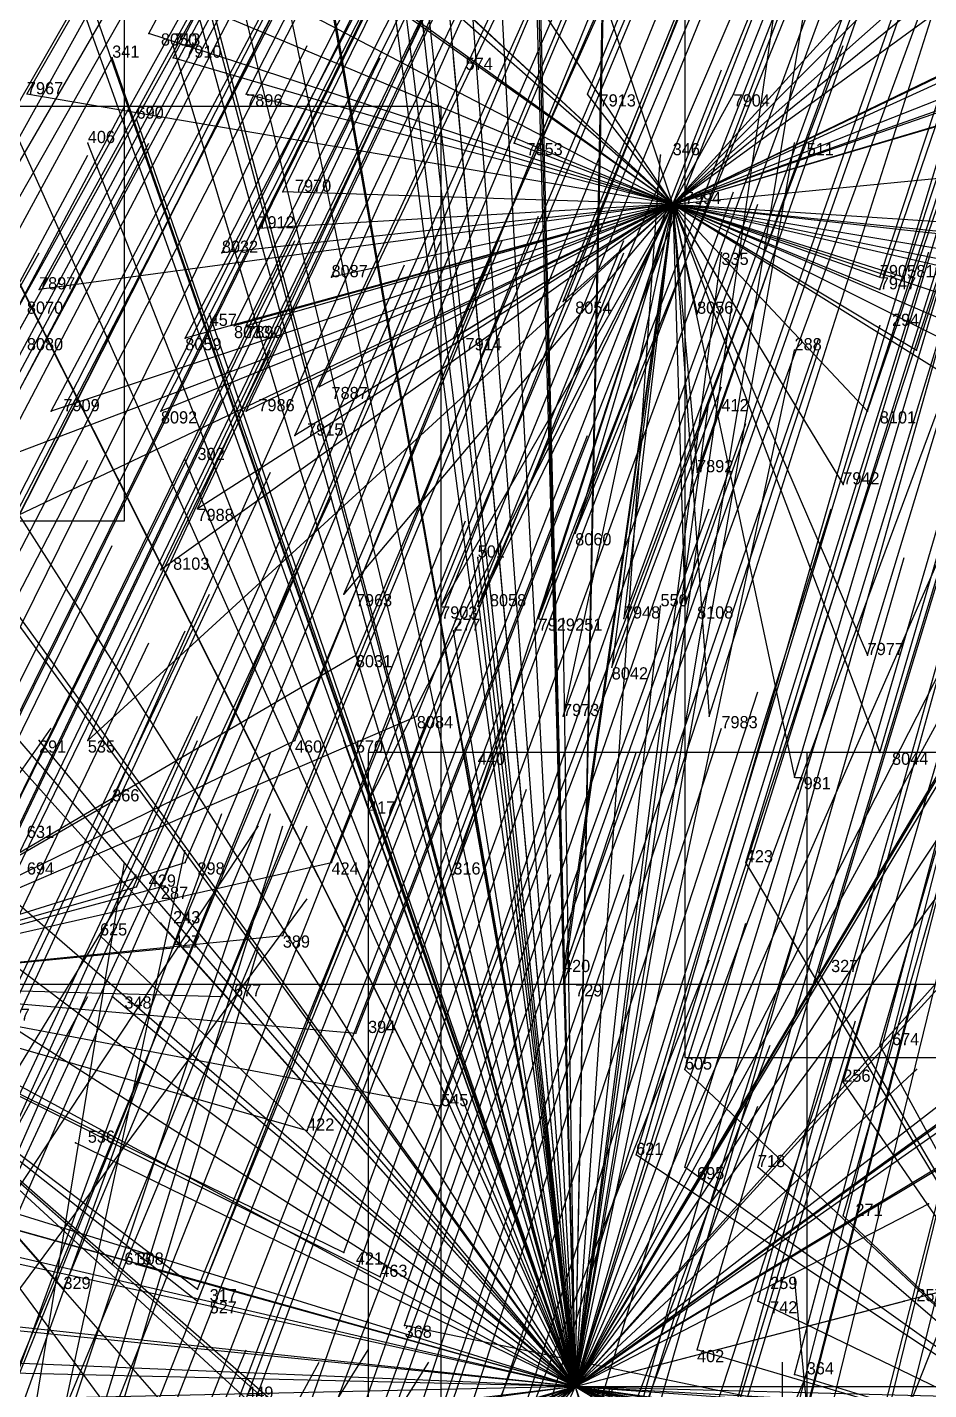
# Model space of a CAD drawing. Extents: x -0.5 to 0.59, y -0.5 to 0.59.
# Drawn here: x -0.171 to -0.097, y -0.4013 to -0.2895 of the extents above; entities that cross this region are included whole.
import ezdxf

# ---------------------------------------------------------------- set-up
doc = ezdxf.new("R2010")
doc.units = 0
for name, color, linetype in [('Clients', 3, 'CONTINUOUS'), ('Facilities', 3, 'CONTINUOUS'), ('Facilities_lines', 3, 'CONTINUOUS'), ('Min_max_boxes', 1, 'CONTINUOUS'), ('Normals', 1, 'CONTINUOUS'), ('Source_points', 5, 'CONTINUOUS'), ('Text', 3, 'CONTINUOUS')]:
    doc.layers.add(name, color=color, linetype=linetype)

msp = doc.modelspace()

# ---------------------------------------------------------------- linework, layer by layer
at = {"layer": 'Clients', "color": 5}
for p in [(-0.161, -0.29, -0.83), (-0.159, -0.291, -1.25), (-0.164, -0.292, -1.25), (-0.159, -0.292, -0.83), (-0.136, -0.292, -1.25), (-0.153, -0.295, -0.832), (-0.125, -0.295, -0.801), (-0.113, -0.295, -0.791), (-0.162, -0.297, -1.25), (-0.166, -0.299, -1.25), (-0.131, -0.299, -0.816), (-0.108, -0.299, -1.25), (-0.119, -0.3, -1.25), (-0.15, -0.303, -0.845), (-0.152, -0.306, -0.855), (-0.155, -0.308, -0.862), (-0.114, -0.308, -1.25), (-0.097, -0.308, -1.25), (-0.146, -0.31, -0.856), (-0.101, -0.31, -0.815), (-0.099, -0.31, -0.813), (-0.17, -0.311, -0.885), (-0.101, -0.311, -0.818), (-0.127, -0.312, -0.843), (-0.156, -0.313, -1.25), (-0.154, -0.314, -0.875), (-0.153, -0.314, -0.874), (-0.116, -0.313, -0.834), (-0.101, -0.314, -1.25), (-0.158, -0.315, -0.881), (-0.136, -0.315, -0.858), (-0.108, -0.316, -1.25), (-0.098, -0.316, -0.827), (-0.147, -0.319, -0.879), (-0.115, -0.32, -1.25), (-0.169, -0.321, -0.906), (-0.16, -0.321, -0.897), (-0.153, -0.321, -0.888), (-0.102, -0.321, -0.843), (-0.149, -0.323, -0.889), (-0.158, -0.325, -1.25), (-0.116, -0.326, -0.864), (-0.104, -0.327, -0.857), (-0.157, -0.329, -0.912), (-0.126, -0.331, -0.886), (-0.134, -0.333, -1.25), (-0.16, -0.334, -0.925), (-0.145, -0.336, -0.915), (-0.137, -0.337, -0.91), (-0.134, -0.337, -0.906), (-0.119, -0.337, -1.25), (-0.117, -0.337, -0.892), (-0.129, -0.338, -0.905), (-0.127, -0.338, -1.25), (-0.122, -0.338, -0.897), (-0.136, -0.339, -1.25), (-0.144, -0.341, -0.926), (-0.102, -0.341, -0.889), (-0.123, -0.342, -0.91), (-0.139, -0.346, -0.933), (-0.127, -0.346, -0.92), (-0.115, -0.346, -0.912), (-0.17, -0.348, -1.25), (-0.166, -0.348, -0.965), (-0.149, -0.348, -0.948), (-0.145, -0.348, -1.25), (-0.135, -0.349, -1.25), (-0.101, -0.349, -0.908), (-0.108, -0.351, -0.919), (-0.164, -0.353, -0.973), (-0.143, -0.353, -0.954), (-0.158, -0.358, -0.978), (-0.146, -0.358, -0.968), (-0.112, -0.358, -0.938), (-0.136, -0.359, -0.96), (-0.162, -0.36, -0.986), (-0.16, -0.36, -0.986), (-0.16, -0.363, -1.25), (-0.165, -0.364, -1.25), (-0.15, -0.364, -0.985), (-0.159, -0.365, -0.995), (-0.127, -0.367, -0.97), (-0.106, -0.367, -0.955), (-0.127, -0.368, -0.973), (-0.164, -0.369, -1.25), (-0.155, -0.369, -1.001), (-0.144, -0.372, -0.996), (-0.101, -0.373, -0.965), (-0.117, -0.375, -0.981), (-0.098, -0.375, -1.25), (-0.104, -0.376, -0.974), (-0.137, -0.378, -1.004), (-0.167, -0.381, -1.25), (-0.148, -0.38, -1.019), (-0.121, -0.382, -1.001), (-0.117, -0.383, -1.002), (-0.111, -0.383, -0.996), (-0.097, -0.386, -1.25), (-0.104, -0.387, -1), (-0.145, -0.39, -1.04), (-0.164, -0.391, -1.06), (-0.162, -0.391, -1.25), (-0.142, -0.392, -1.042), (-0.111, -0.392, -1.25), (-0.168, -0.393, -1.068), (-0.157, -0.393, -1.058), (-0.157, -0.394, -1.061), (-0.111, -0.394, -1.024), (-0.099, -0.394, -1.25), (-0.14, -0.396, -1.051), (-0.116, -0.398, -1.036), (-0.108, -0.4, -1.036)]:
    msp.add_point(p, dxfattribs=at)
at = {"layer": 'Facilities', "color": 3}
for p in [(-0.118, -0.304, -0.814), (-0.126, -0.401, -1.25)]:
    msp.add_point(p, dxfattribs=at)
at = {"layer": 'Facilities_lines', "color": 3}
for p, q in [((-0.126, -0.401, -1.25), (-0.185, -0.236, -1.25)), ((-0.126, -0.401, -1.25), (-0.141, -0.237, -1.25)), ((-0.126, -0.401, -1.25), (-0.144, -0.24, -1.25)), ((-0.126, -0.401, -1.25), (-0.13, -0.241, -1.25)), ((-0.126, -0.401, -1.25), (-0.197, -0.242, -1.25)), ((-0.126, -0.401, -1.25), (-0.159, -0.242, -1.25)), ((-0.126, -0.401, -1.25), (-0.164, -0.243, -1.25)), ((-0.118, -0.304, -0.814), (-0.138, -0.244, -0.7)), ((-0.126, -0.401, -1.25), (-0.167, -0.245, -1.25)), ((-0.126, -0.401, -1.25), (-0.153, -0.248, -1.25)), ((-0.126, -0.401, -1.25), (-0.123, -0.249, -1.25)), ((-0.126, -0.401, -1.25), (-0.123, -0.254, -1.25)), ((-0.126, -0.401, -1.25), (-0.145, -0.256, -1.25)), ((-0.126, -0.401, -1.25), (-0.13, -0.256, -1.25)), ((-0.126, -0.401, -1.25), (-0.176, -0.258, -1.25)), ((-0.126, -0.401, -1.25), (-0.165, -0.259, -1.25)), ((-0.118, -0.304, -0.814), (-0.147, -0.261, -0.749)), ((-0.126, -0.401, -1.25), (-0.143, -0.263, -1.25)), ((-0.118, -0.304, -0.814), (-0.158, -0.267, -0.776)), ((-0.126, -0.401, -1.25), (-0.136, -0.267, -1.25)), ((-0.118, -0.304, -0.814), (-0.159, -0.268, -0.779)), ((-0.126, -0.401, -1.25), (-0.133, -0.269, -1.25)), ((-0.126, -0.401, -1.25), (-0.104, -0.269, -1.25)), ((-0.126, -0.401, -1.25), (-0.107, -0.27, -1.25)), ((-0.126, -0.401, -1.25), (-0.191, -0.272, -1.25)), ((-0.126, -0.401, -1.25), (-0.16, -0.273, -1.25)), ((-0.118, -0.304, -0.814), (-0.083, -0.273, -0.713)), ((-0.118, -0.304, -0.814), (-0.159, -0.275, -0.793)), ((-0.118, -0.304, -0.814), (-0.157, -0.276, -0.793)), ((-0.118, -0.304, -0.814), (-0.146, -0.278, -0.785)), ((-0.126, -0.401, -1.25), (-0.139, -0.279, -1.25)), ((-0.118, -0.304, -0.814), (-0.164, -0.28, -0.812)), ((-0.118, -0.304, -0.814), (-0.097, -0.281, -0.744)), ((-0.118, -0.304, -0.814), (-0.096, -0.282, -0.745)), ((-0.118, -0.304, -0.814), (-0.072, -0.283, -0.729)), ((-0.126, -0.401, -1.25), (-0.184, -0.286, -1.25)), ((-0.118, -0.304, -0.814), (-0.161, -0.286, -0.821)), ((-0.118, -0.304, -0.814), (-0.063, -0.285, -0.731)), ((-0.126, -0.401, -1.25), (-0.146, -0.287, -1.25)), ((-0.126, -0.401, -1.25), (-0.129, -0.287, -1.25)), ((-0.118, -0.304, -0.814), (-0.07, -0.287, -0.739)), ((-0.118, -0.304, -0.814), (-0.097, -0.287, -0.759)), ((-0.118, -0.304, -0.814), (-0.096, -0.288, -0.759)), ((-0.118, -0.304, -0.814), (-0.067, -0.289, -0.742)), ((-0.118, -0.304, -0.814), (-0.161, -0.29, -0.83)), ((-0.118, -0.304, -0.814), (-0.089, -0.29, -0.759)), ((-0.126, -0.401, -1.25), (-0.159, -0.291, -1.25)), ((-0.126, -0.401, -1.25), (-0.09, -0.291, -1.25)), ((-0.126, -0.401, -1.25), (-0.164, -0.292, -1.25)), ((-0.118, -0.304, -0.814), (-0.159, -0.292, -0.83)), ((-0.126, -0.401, -1.25), (-0.136, -0.292, -1.25)), ((-0.118, -0.304, -0.814), (-0.095, -0.293, -0.77)), ((-0.118, -0.304, -0.814), (-0.09, -0.293, -0.766)), ((-0.118, -0.304, -0.814), (-0.171, -0.295, -0.853)), ((-0.118, -0.304, -0.814), (-0.153, -0.295, -0.832)), ((-0.118, -0.304, -0.814), (-0.125, -0.295, -0.801)), ((-0.118, -0.304, -0.814), (-0.113, -0.295, -0.791)), ((-0.126, -0.401, -1.25), (-0.087, -0.296, -1.25)), ((-0.118, -0.304, -0.814), (-0.091, -0.296, -0.774)), ((-0.126, -0.401, -1.25), (-0.162, -0.297, -1.25)), ((-0.126, -0.401, -1.25), (-0.166, -0.299, -1.25)), ((-0.118, -0.304, -0.814), (-0.131, -0.299, -0.816)), ((-0.126, -0.401, -1.25), (-0.108, -0.299, -1.25)), ((-0.126, -0.401, -1.25), (-0.119, -0.3, -1.25)), ((-0.118, -0.304, -0.814), (-0.077, -0.3, -0.774)), ((-0.118, -0.304, -0.814), (-0.15, -0.303, -0.845)), ((-0.126, -0.401, -1.25), (-0.076, -0.303, -1.25)), ((-0.118, -0.304, -0.814), (-0.179, -0.333, -0.945)), ((-0.118, -0.304, -0.814), (-0.176, -0.326, -0.926)), ((-0.118, -0.304, -0.814), (-0.17, -0.311, -0.885)), ((-0.118, -0.304, -0.814), (-0.169, -0.321, -0.906)), ((-0.118, -0.304, -0.814), (-0.166, -0.348, -0.965)), ((-0.118, -0.304, -0.814), (-0.16, -0.321, -0.897)), ((-0.118, -0.304, -0.814), (-0.16, -0.334, -0.925)), ((-0.118, -0.304, -0.814), (-0.158, -0.315, -0.881)), ((-0.118, -0.304, -0.814), (-0.157, -0.329, -0.912)), ((-0.118, -0.304, -0.814), (-0.155, -0.308, -0.862)), ((-0.118, -0.304, -0.814), (-0.154, -0.314, -0.875)), ((-0.118, -0.304, -0.814), (-0.153, -0.314, -0.874)), ((-0.118, -0.304, -0.814), (-0.153, -0.321, -0.888)), ((-0.118, -0.304, -0.814), (-0.152, -0.306, -0.855)), ((-0.118, -0.304, -0.814), (-0.149, -0.323, -0.889)), ((-0.118, -0.304, -0.814), (-0.147, -0.319, -0.879)), ((-0.118, -0.304, -0.814), (-0.146, -0.31, -0.856)), ((-0.118, -0.304, -0.814), (-0.145, -0.336, -0.915)), ((-0.118, -0.304, -0.814), (-0.143, -0.353, -0.954)), ((-0.118, -0.304, -0.814), (-0.137, -0.337, -0.91)), ((-0.118, -0.304, -0.814), (-0.136, -0.359, -0.96)), ((-0.118, -0.304, -0.814), (-0.136, -0.315, -0.858)), ((-0.118, -0.304, -0.814), (-0.134, -0.337, -0.906)), ((-0.118, -0.304, -0.814), (-0.129, -0.338, -0.905)), ((-0.118, -0.304, -0.814), (-0.127, -0.367, -0.97)), ((-0.118, -0.304, -0.814), (-0.127, -0.368, -0.973)), ((-0.118, -0.304, -0.814), (-0.127, -0.346, -0.92)), ((-0.118, -0.304, -0.814), (-0.127, -0.312, -0.843)), ((-0.118, -0.304, -0.814), (-0.126, -0.331, -0.886)), ((-0.118, -0.304, -0.814), (-0.123, -0.342, -0.91)), ((-0.118, -0.304, -0.814), (-0.122, -0.338, -0.897)), ((-0.118, -0.304, -0.814), (-0.072, -0.307, -0.789)), ((-0.118, -0.304, -0.814), (-0.066, -0.316, -0.807)), ((-0.118, -0.304, -0.814), (-0.069, -0.309, -0.792)), ((-0.118, -0.304, -0.814), (-0.116, -0.326, -0.864)), ((-0.118, -0.304, -0.814), (-0.101, -0.31, -0.815)), ((-0.118, -0.304, -0.814), (-0.088, -0.314, -0.815)), ((-0.118, -0.304, -0.814), (-0.094, -0.308, -0.804)), ((-0.118, -0.304, -0.814), (-0.082, -0.308, -0.797)), ((-0.118, -0.304, -0.814), (-0.104, -0.327, -0.857)), ((-0.118, -0.304, -0.814), (-0.101, -0.311, -0.818)), ((-0.118, -0.304, -0.814), (-0.09, -0.316, -0.823)), ((-0.118, -0.304, -0.814), (-0.102, -0.341, -0.889)), ((-0.118, -0.304, -0.814), (-0.108, -0.351, -0.919)), ((-0.118, -0.304, -0.814), (-0.115, -0.346, -0.912)), ((-0.118, -0.304, -0.814), (-0.079, -0.312, -0.805)), ((-0.118, -0.304, -0.814), (-0.086, -0.324, -0.838)), ((-0.118, -0.304, -0.814), (-0.088, -0.319, -0.827)), ((-0.118, -0.304, -0.814), (-0.101, -0.349, -0.908)), ((-0.118, -0.304, -0.814), (-0.116, -0.313, -0.834)), ((-0.118, -0.304, -0.814), (-0.099, -0.31, -0.813)), ((-0.118, -0.304, -0.814), (-0.102, -0.321, -0.843)), ((-0.118, -0.304, -0.814), (-0.098, -0.316, -0.827)), ((-0.118, -0.304, -0.814), (-0.117, -0.337, -0.892)), ((-0.126, -0.401, -1.25), (-0.186, -0.307, -1.25)), ((-0.126, -0.401, -1.25), (-0.114, -0.308, -1.25)), ((-0.126, -0.401, -1.25), (-0.07, -0.308, -1.25)), ((-0.126, -0.401, -1.25), (-0.097, -0.308, -1.25)), ((-0.126, -0.401, -1.25), (-0.086, -0.31, -1.25)), ((-0.126, -0.401, -1.25), (-0.156, -0.313, -1.25)), ((-0.126, -0.401, -1.25), (-0.061, -0.313, -1.25)), ((-0.126, -0.401, -1.25), (-0.101, -0.314, -1.25)), ((-0.126, -0.401, -1.25), (-0.108, -0.316, -1.25)), ((-0.126, -0.401, -1.25), (-0.115, -0.32, -1.25)), ((-0.126, -0.401, -1.25), (-0.078, -0.32, -1.25)), ((-0.126, -0.401, -1.25), (-0.054, -0.322, -1.25)), ((-0.126, -0.401, -1.25), (-0.183, -0.323, -1.25)), ((-0.126, -0.401, -1.25), (-0.084, -0.324, -1.25)), ((-0.126, -0.401, -1.25), (-0.158, -0.325, -1.25)), ((-0.126, -0.401, -1.25), (-0.188, -0.329, -1.25)), ((-0.126, -0.401, -1.25), (-0.178, -0.329, -1.25)), ((-0.126, -0.401, -1.25), (-0.134, -0.333, -1.25)), ((-0.126, -0.401, -1.25), (-0.081, -0.333, -1.25)), ((-0.126, -0.401, -1.25), (-0.119, -0.337, -1.25)), ((-0.126, -0.401, -1.25), (-0.127, -0.338, -1.25)), ((-0.126, -0.401, -1.25), (-0.136, -0.339, -1.25)), ((-0.19, -0.368, -1.034), (-0.144, -0.341, -0.926)), ((-0.126, -0.401, -1.25), (-0.178, -0.343, -1.25)), ((-0.126, -0.401, -1.25), (-0.042, -0.342, -1.25)), ((-0.126, -0.401, -1.25), (-0.051, -0.343, -1.25)), ((-0.126, -0.401, -1.25), (-0.075, -0.344, -1.25)), ((-0.19, -0.368, -1.034), (-0.139, -0.346, -0.933)), ((-0.19, -0.368, -1.034), (-0.149, -0.348, -0.948)), ((-0.126, -0.401, -1.25), (-0.17, -0.348, -1.25)), ((-0.126, -0.401, -1.25), (-0.145, -0.348, -1.25)), ((-0.126, -0.401, -1.25), (-0.053, -0.348, -1.25)), ((-0.126, -0.401, -1.25), (-0.135, -0.349, -1.25)), ((-0.126, -0.401, -1.25), (-0.095, -0.349, -1.25)), ((-0.126, -0.401, -1.25), (-0.041, -0.35, -1.25)), ((-0.126, -0.401, -1.25), (-0.058, -0.352, -1.25)), ((-0.126, -0.401, -1.25), (-0.045, -0.352, -1.25)), ((-0.19, -0.368, -1.034), (-0.164, -0.353, -0.973)), ((-0.126, -0.401, -1.25), (-0.178, -0.356, -1.25)), ((-0.126, -0.401, -1.25), (-0.085, -0.356, -1.25)), ((-0.19, -0.368, -1.034), (-0.158, -0.358, -0.978)), ((-0.19, -0.368, -1.034), (-0.146, -0.358, -0.968)), ((-0.082, -0.408, -1.041), (-0.112, -0.358, -0.938)), ((-0.19, -0.368, -1.034), (-0.16, -0.36, -0.986)), ((-0.19, -0.368, -1.034), (-0.162, -0.36, -0.986)), ((-0.126, -0.401, -1.25), (-0.178, -0.362, -1.25)), ((-0.126, -0.401, -1.25), (-0.16, -0.363, -1.25)), ((-0.19, -0.368, -1.034), (-0.15, -0.364, -0.985)), ((-0.126, -0.401, -1.25), (-0.165, -0.364, -1.25)), ((-0.19, -0.368, -1.034), (-0.159, -0.365, -0.995)), ((-0.082, -0.408, -1.041), (-0.106, -0.367, -0.955)), ((-0.19, -0.368, -1.034), (-0.159, -0.41, -1.099)), ((-0.19, -0.368, -1.034), (-0.157, -0.393, -1.058)), ((-0.19, -0.368, -1.034), (-0.168, -0.393, -1.068)), ((-0.19, -0.368, -1.034), (-0.144, -0.372, -0.996)), ((-0.19, -0.368, -1.034), (-0.145, -0.39, -1.04)), ((-0.19, -0.368, -1.034), (-0.148, -0.38, -1.019)), ((-0.19, -0.368, -1.034), (-0.153, -0.402, -1.076)), ((-0.19, -0.368, -1.034), (-0.142, -0.392, -1.042)), ((-0.19, -0.368, -1.034), (-0.157, -0.394, -1.061)), ((-0.19, -0.368, -1.034), (-0.137, -0.378, -1.004)), ((-0.19, -0.368, -1.034), (-0.147, -0.417, -1.105)), ((-0.19, -0.368, -1.034), (-0.164, -0.391, -1.06)), ((-0.19, -0.368, -1.034), (-0.143, -0.409, -1.084)), ((-0.19, -0.368, -1.034), (-0.147, -0.406, -1.078)), ((-0.19, -0.368, -1.034), (-0.155, -0.369, -1.001)), ((-0.126, -0.401, -1.25), (-0.187, -0.368, -1.25)), ((-0.126, -0.401, -1.25), (-0.164, -0.369, -1.25)), ((-0.126, -0.401, -1.25), (-0.173, -0.371, -1.25)), ((-0.082, -0.408, -1.041), (-0.101, -0.373, -0.965)), ((-0.126, -0.401, -1.25), (-0.219, -0.375, -1.25)), ((-0.126, -0.401, -1.25), (-0.098, -0.375, -1.25)), ((-0.082, -0.408, -1.041), (-0.117, -0.375, -0.981)), ((-0.082, -0.408, -1.041), (-0.104, -0.376, -0.974)), ((-0.126, -0.401, -1.25), (-0.208, -0.378, -1.25)), ((-0.126, -0.401, -1.25), (-0.167, -0.381, -1.25)), ((-0.126, -0.401, -1.25), (-0.053, -0.382, -1.25)), ((-0.082, -0.408, -1.041), (-0.121, -0.382, -1.001)), ((-0.126, -0.401, -1.25), (-0.208, -0.383, -1.25)), ((-0.082, -0.408, -1.041), (-0.117, -0.383, -1.002)), ((-0.082, -0.408, -1.041), (-0.111, -0.383, -0.996)), ((-0.126, -0.401, -1.25), (-0.181, -0.384, -1.25)), ((-0.126, -0.401, -1.25), (-0.097, -0.386, -1.25)), ((-0.082, -0.408, -1.041), (-0.104, -0.387, -1)), ((-0.126, -0.401, -1.25), (-0.182, -0.388, -1.25)), ((-0.126, -0.401, -1.25), (-0.229, -0.39, -1.25)), ((-0.126, -0.401, -1.25), (-0.162, -0.391, -1.25)), ((-0.126, -0.401, -1.25), (-0.111, -0.392, -1.25)), ((-0.126, -0.401, -1.25), (-0.099, -0.394, -1.25)), ((-0.082, -0.408, -1.041), (-0.111, -0.394, -1.024)), ((-0.126, -0.401, -1.25), (-0.186, -0.395, -1.25)), ((-0.082, -0.408, -1.041), (-0.14, -0.396, -1.051)), ((-0.126, -0.401, -1.25), (-0.222, -0.397, -1.25)), ((-0.082, -0.408, -1.041), (-0.116, -0.398, -1.036)), ((-0.126, -0.401, -1.25), (-0.21, -0.399, -1.25)), ((-0.082, -0.408, -1.041), (-0.108, -0.4, -1.036)), ((-0.126, -0.401, -1.25), (-0.226, -0.43, -1.25)), ((-0.126, -0.401, -1.25), (-0.22, -0.431, -1.25)), ((-0.126, -0.401, -1.25), (-0.218, -0.412, -1.25)), ((-0.126, -0.401, -1.25), (-0.215, -0.403, -1.25)), ((-0.126, -0.401, -1.25), (-0.21, -0.437, -1.25)), ((-0.126, -0.401, -1.25), (-0.156, -0.405, -1.25)), ((-0.126, -0.401, -1.25), (-0.153, -0.41, -1.25)), ((-0.126, -0.401, -1.25), (-0.153, -0.414, -1.25)), ((-0.126, -0.401, -1.25), (-0.152, -0.421, -1.25)), ((-0.126, -0.401, -1.25), (-0.149, -0.415, -1.25)), ((-0.126, -0.401, -1.25), (-0.147, -0.425, -1.25)), ((-0.126, -0.401, -1.25), (-0.146, -0.445, -1.25)), ((-0.126, -0.401, -1.25), (-0.144, -0.417, -1.25)), ((-0.126, -0.401, -1.25), (-0.144, -0.417, -1.25)), ((-0.126, -0.401, -1.25), (-0.143, -0.408, -1.25)), ((-0.126, -0.401, -1.25), (-0.114, -0.442, -1.25)), ((-0.126, -0.401, -1.25), (0.002, -0.449, -1.25)), ((-0.126, -0.401, -1.25), (-0.025, -0.43, -1.25)), ((-0.126, -0.401, -1.25), (-0.107, -0.455, -1.25)), ((-0.126, -0.401, -1.25), (-0.106, -0.413, -1.25)), ((-0.126, -0.401, -1.25), (-0.013, -0.453, -1.25)), ((-0.126, -0.401, -1.25), (-0.107, -0.466, -1.25)), ((-0.126, -0.401, -1.25), (-0.005, -0.444, -1.25)), ((-0.126, -0.401, -1.25), (-0.056, -0.406, -1.25)), ((-0.126, -0.401, -1.25), (-0.087, -0.401, -1.25)), ((-0.126, -0.401, -1.25), (-0.052, -0.412, -1.25)), ((-0.126, -0.401, -1.25), (-0.036, -0.415, -1.25)), ((-0.126, -0.401, -1.25), (-0.049, -0.416, -1.25)), ((-0.126, -0.401, -1.25), (-0.016, -0.427, -1.25)), ((-0.126, -0.401, -1.25), (-0.039, -0.444, -1.25)), ((-0.126, -0.401, -1.25), (-0.035, -0.406, -1.25)), ((-0.126, -0.401, -1.25), (-0.11, -0.408, -1.25)), ((-0.126, -0.401, -1.25), (-0.003, -0.424, -1.25)), ((-0.126, -0.401, -1.25), (-0.065, -0.427, -1.25)), ((-0.126, -0.401, -1.25), (-0.015, -0.422, -1.25)), ((-0.126, -0.401, -1.25), (-0.088, -0.409, -1.25)), ((-0.126, -0.401, -1.25), (-0.088, -0.402, -1.25)), ((-0.126, -0.401, -1.25), (-0.115, -0.438, -1.25)), ((-0.126, -0.401, -1.25), (-0.109, -0.409, -1.25)), ((-0.126, -0.401, -1.25), (0.009, -0.451, -1.25)), ((-0.126, -0.401, -1.25), (0.077, -0.429, -1.25))]:
    msp.add_line(p, q, dxfattribs=at)
at = {"layer": 'Min_max_boxes', "color": 1}
for p, q in [((-0.117, -0.159, -1.25), (-0.117, -0.374, -1.25)), ((-0.117, -0.159, -1.25), (-0.117, -0.374, -1.25)), ((-0.163, -0.33, -1.027), (-0.163, -0.23, -1.027)), ((-0.163, -0.33, -0.737), (-0.163, -0.23, -0.737)), ((-0.137, -0.296, -1.177), (-0.259, -0.296, -1.177)), ((-0.137, -0.296, -0.866), (-0.259, -0.296, -0.866)), ((-0.137, -0.432, -1.177), (-0.137, -0.296, -1.177)), ((-0.137, -0.432, -0.866), (-0.137, -0.296, -0.866)), ((-0.137, -0.296, -1.177), (-0.137, -0.296, -0.866)), ((-0.28, -0.33, -1.027), (-0.163, -0.33, -1.027)), ((-0.28, -0.33, -0.737), (-0.163, -0.33, -0.737)), ((-0.163, -0.33, -1.027), (-0.163, -0.33, -0.737)), ((-0.026, -0.349, -1.157), (-0.143, -0.349, -1.157)), ((-0.143, -0.349, -1.157), (-0.143, -0.448, -1.157)), ((-0.026, -0.349, -0.898), (-0.143, -0.349, -0.898)), ((-0.143, -0.349, -0.898), (-0.143, -0.448, -0.898)), ((-0.143, -0.349, -1.157), (-0.143, -0.349, -0.898)), ((0.252, -0.349, -1.25), (-0.107, -0.349, -1.25)), ((-0.107, -0.349, -1.25), (-0.107, -0.479, -1.25)), ((0.252, -0.349, -1.25), (-0.107, -0.349, -1.25)), ((-0.107, -0.349, -1.25), (-0.107, -0.479, -1.25)), ((-0.107, -0.349, -1.25), (-0.107, -0.349, -1.25)), ((-0.179, -0.368, -0.973), (-0.063, -0.368, -0.973)), ((-0.179, -0.368, -0.7), (-0.063, -0.368, -0.7)), ((-0.117, -0.374, -1.25), (0.131, -0.374, -1.25)), ((-0.117, -0.374, -1.25), (0.131, -0.374, -1.25)), ((-0.117, -0.374, -1.25), (-0.117, -0.374, -1.25))]:
    msp.add_line(p, q, dxfattribs=at)
at = {"layer": 'Normals', "color": 1}
for p, q in [((-0.161, -0.29, -0.83), (-0.117, -0.208, -0.867)), ((-0.159, -0.292, -0.83), (-0.116, -0.21, -0.868)), ((-0.125, -0.295, -0.801), (-0.09, -0.209, -0.838)), ((-0.113, -0.295, -0.791), (-0.079, -0.209, -0.828)), ((-0.153, -0.295, -0.832), (-0.111, -0.213, -0.87)), ((-0.131, -0.299, -0.816), (-0.095, -0.214, -0.854)), ((-0.171, -0.295, -0.853), (-0.125, -0.215, -0.89)), ((-0.118, -0.304, -0.814), (-0.083, -0.218, -0.852)), ((-0.15, -0.303, -0.845), (-0.109, -0.22, -0.883)), ((-0.101, -0.31, -0.815), (-0.072, -0.222, -0.852)), ((-0.099, -0.31, -0.813), (-0.07, -0.222, -0.85)), ((-0.152, -0.306, -0.855), (-0.111, -0.223, -0.892)), ((-0.101, -0.311, -0.818), (-0.071, -0.223, -0.854)), ((-0.155, -0.308, -0.862), (-0.113, -0.225, -0.899)), ((-0.146, -0.31, -0.856), (-0.106, -0.226, -0.894)), ((-0.127, -0.312, -0.843), (-0.092, -0.226, -0.881)), ((-0.116, -0.313, -0.834), (-0.084, -0.226, -0.872)), ((-0.098, -0.316, -0.827), (-0.069, -0.227, -0.863)), ((-0.17, -0.311, -0.885), (-0.125, -0.229, -0.922)), ((-0.136, -0.315, -0.858), (-0.098, -0.23, -0.895)), ((-0.154, -0.314, -0.875), (-0.112, -0.231, -0.912)), ((-0.153, -0.314, -0.874), (-0.112, -0.231, -0.912)), ((-0.172, -0.313, -0.892), (-0.127, -0.232, -0.93)), ((-0.158, -0.315, -0.881), (-0.115, -0.233, -0.918)), ((-0.102, -0.321, -0.843), (-0.072, -0.233, -0.879)), ((-0.18, -0.315, -0.907), (-0.133, -0.234, -0.943)), ((-0.172, -0.315, -0.897), (-0.127, -0.234, -0.934)), ((-0.147, -0.319, -0.879), (-0.107, -0.235, -0.916)), ((-0.169, -0.321, -0.906), (-0.125, -0.238, -0.943)), ((-0.16, -0.321, -0.897), (-0.118, -0.238, -0.934)), ((-0.153, -0.321, -0.888), (-0.113, -0.237, -0.925)), ((-0.116, -0.326, -0.864), (-0.085, -0.238, -0.901)), ((-0.104, -0.327, -0.857), (-0.075, -0.238, -0.894)), ((-0.149, -0.323, -0.889), (-0.11, -0.239, -0.926)), ((-0.177, -0.324, -0.922), (-0.132, -0.243, -0.96)), ((-0.176, -0.326, -0.926), (-0.132, -0.244, -0.963)), ((-0.157, -0.329, -0.912), (-0.117, -0.245, -0.949)), ((-0.126, -0.331, -0.886), (-0.091, -0.245, -0.924)), ((-0.185, -0.327, -0.939), (-0.139, -0.246, -0.976)), ((-0.117, -0.337, -0.892), (-0.086, -0.249, -0.929)), ((-0.16, -0.334, -0.925), (-0.12, -0.25, -0.962)), ((-0.122, -0.338, -0.897), (-0.09, -0.25, -0.934)), ((-0.179, -0.333, -0.945), (-0.135, -0.251, -0.982)), ((-0.145, -0.336, -0.915), (-0.108, -0.251, -0.952)), ((-0.134, -0.337, -0.906), (-0.097, -0.251, -0.943)), ((-0.129, -0.338, -0.905), (-0.095, -0.251, -0.941)), ((-0.137, -0.337, -0.91), (-0.101, -0.252, -0.947)), ((-0.102, -0.341, -0.889), (-0.075, -0.252, -0.927)), ((-0.123, -0.342, -0.91), (-0.091, -0.255, -0.947)), ((-0.144, -0.341, -0.926), (-0.108, -0.256, -0.963)), ((-0.196, -0.338, -0.977), (-0.15, -0.258, -1.014)), ((-0.115, -0.346, -0.912), (-0.087, -0.258, -0.95)), ((-0.127, -0.346, -0.92), (-0.095, -0.259, -0.958)), ((-0.139, -0.346, -0.933), (-0.104, -0.26, -0.97)), ((-0.101, -0.349, -0.908), (-0.075, -0.26, -0.946)), ((-0.149, -0.348, -0.948), (-0.114, -0.262, -0.985)), ((-0.108, -0.351, -0.919), (-0.082, -0.263, -0.957)), ((-0.181, -0.347, -0.978), (-0.138, -0.264, -1.015)), ((-0.166, -0.348, -0.965), (-0.127, -0.264, -1.002)), ((-0.198, -0.346, -0.996), (-0.153, -0.265, -1.033)), ((-0.181, -0.348, -0.981), (-0.139, -0.265, -1.018)), ((-0.143, -0.353, -0.954), (-0.109, -0.267, -0.991)), ((-0.164, -0.353, -0.973), (-0.126, -0.268, -1.009)), ((-0.187, -0.351, -0.994), (-0.144, -0.269, -1.032)), ((-0.183, -0.352, -0.991), (-0.141, -0.269, -1.028)), ((-0.112, -0.358, -0.938), (-0.085, -0.269, -0.975)), ((-0.185, -0.354, -1), (-0.143, -0.272, -1.037)), ((-0.172, -0.356, -0.987), (-0.132, -0.272, -1.025)), ((-0.146, -0.358, -0.968), (-0.111, -0.272, -1.005)), ((-0.136, -0.359, -0.96), (-0.103, -0.272, -0.997)), ((-0.158, -0.358, -0.978), (-0.121, -0.273, -1.015)), ((-0.172, -0.358, -0.993), (-0.132, -0.275, -1.031)), ((-0.162, -0.36, -0.986), (-0.124, -0.275, -1.023)), ((-0.16, -0.36, -0.986), (-0.124, -0.275, -1.023)), ((-0.195, -0.36, -1.024), (-0.151, -0.278, -1.061)), ((-0.15, -0.364, -0.985), (-0.115, -0.278, -1.022)), ((-0.106, -0.367, -0.955), (-0.079, -0.278, -0.992)), ((-0.159, -0.365, -0.995), (-0.123, -0.279, -1.032)), ((-0.127, -0.367, -0.97), (-0.096, -0.279, -1.007)), ((-0.127, -0.368, -0.973), (-0.095, -0.281, -1.01)), ((-0.155, -0.369, -1.001), (-0.119, -0.283, -1.038)), ((-0.101, -0.373, -0.965), (-0.075, -0.283, -1.002)), ((-0.19, -0.368, -1.034), (-0.147, -0.285, -1.071)), ((-0.144, -0.372, -0.996), (-0.11, -0.285, -1.033)), ((-0.117, -0.375, -0.981), (-0.089, -0.286, -1.019)), ((-0.104, -0.376, -0.974), (-0.078, -0.287, -1.012)), ((-0.186, -0.372, -1.039), (-0.144, -0.288, -1.075)), ((-0.184, -0.371, -1.036), (-0.143, -0.288, -1.073)), ((-0.189, -0.374, -1.048), (-0.148, -0.291, -1.085)), ((-0.159, -0.291, -1.25), (-0.159, -0.291, -1.15)), ((-0.137, -0.378, -1.004), (-0.104, -0.291, -1.042)), ((-0.208, -0.373, -1.068), (-0.164, -0.292, -1.106)), ((-0.183, -0.376, -1.046), (-0.142, -0.292, -1.082)), ((-0.164, -0.292, -1.25), (-0.164, -0.292, -1.15)), ((-0.136, -0.292, -1.25), (-0.136, -0.292, -1.15)), ((-0.148, -0.38, -1.019), (-0.114, -0.293, -1.056)), ((-0.121, -0.382, -1.001), (-0.094, -0.293, -1.038)), ((-0.117, -0.383, -1.002), (-0.09, -0.295, -1.039)), ((-0.111, -0.383, -0.996), (-0.084, -0.294, -1.033)), ((-0.206, -0.377, -1.075), (-0.163, -0.296, -1.112)), ((-0.162, -0.297, -1.25), (-0.162, -0.297, -1.15)), ((-0.104, -0.387, -1), (-0.078, -0.297, -1.038)), ((-0.204, -0.381, -1.081), (-0.161, -0.299, -1.118)), ((-0.166, -0.299, -1.25), (-0.166, -0.299, -1.15)), ((-0.108, -0.299, -1.25), (-0.108, -0.299, -1.15)), ((-0.21, -0.382, -1.09), (-0.166, -0.3, -1.127)), ((-0.119, -0.3, -1.25), (-0.119, -0.3, -1.15)), ((-0.145, -0.39, -1.04), (-0.113, -0.303, -1.077)), ((-0.164, -0.391, -1.06), (-0.129, -0.305, -1.097)), ((-0.142, -0.392, -1.042), (-0.111, -0.304, -1.079)), ((-0.111, -0.394, -1.024), (-0.086, -0.305, -1.061)), ((-0.19, -0.39, -1.084), (-0.149, -0.307, -1.121)), ((-0.174, -0.392, -1.073), (-0.137, -0.307, -1.11)), ((-0.168, -0.393, -1.068), (-0.132, -0.307, -1.105)), ((-0.157, -0.393, -1.058), (-0.122, -0.307, -1.095)), ((-0.215, -0.388, -1.11), (-0.17, -0.308, -1.147)), ((-0.194, -0.391, -1.09), (-0.153, -0.308, -1.128)), ((-0.157, -0.394, -1.061), (-0.122, -0.308, -1.098)), ((-0.114, -0.308, -1.25), (-0.114, -0.308, -1.15)), ((-0.097, -0.308, -1.25), (-0.097, -0.308, -1.15)), ((-0.178, -0.393, -1.079), (-0.14, -0.309, -1.116)), ((-0.14, -0.396, -1.051), (-0.11, -0.309, -1.088)), ((-0.116, -0.398, -1.036), (-0.09, -0.309, -1.074)), ((-0.108, -0.4, -1.036), (-0.084, -0.31, -1.072)), ((-0.156, -0.313, -1.25), (-0.156, -0.313, -1.15)), ((-0.101, -0.314, -1.25), (-0.101, -0.314, -1.15)), ((-0.153, -0.402, -1.076), (-0.12, -0.315, -1.113)), ((-0.136, -0.402, -1.062), (-0.106, -0.315, -1.099)), ((-0.121, -0.404, -1.055), (-0.096, -0.315, -1.092)), ((-0.192, -0.4, -1.109), (-0.151, -0.316, -1.145)), ((-0.135, -0.404, -1.065), (-0.106, -0.316, -1.102)), ((-0.108, -0.316, -1.25), (-0.108, -0.316, -1.15)), ((-0.147, -0.406, -1.078), (-0.114, -0.319, -1.115)), ((-0.195, -0.404, -1.121), (-0.155, -0.32, -1.158)), ((-0.115, -0.32, -1.25), (-0.115, -0.32, -1.15)), ((-0.102, -0.41, -1.058), (-0.08, -0.32, -1.094)), ((-0.101, -0.412, -1.06), (-0.078, -0.321, -1.096)), ((-0.143, -0.409, -1.084), (-0.112, -0.322, -1.121)), ((-0.159, -0.41, -1.099), (-0.125, -0.323, -1.136)), ((-0.116, -0.414, -1.074), (-0.091, -0.324, -1.11)), ((-0.209, -0.408, -1.145), (-0.166, -0.325, -1.182)), ((-0.158, -0.325, -1.25), (-0.158, -0.325, -1.15)), ((-0.19, -0.41, -1.13), (-0.151, -0.326, -1.167)), ((-0.104, -0.416, -1.072), (-0.081, -0.326, -1.109)), ((-0.185, -0.412, -1.13), (-0.146, -0.328, -1.167)), ((-0.147, -0.417, -1.105), (-0.115, -0.329, -1.142)), ((-0.133, -0.418, -1.096), (-0.105, -0.329, -1.133)), ((-0.169, -0.416, -1.123), (-0.135, -0.33, -1.16)), ((-0.205, -0.416, -1.159), (-0.164, -0.332, -1.196)), ((-0.134, -0.333, -1.25), (-0.134, -0.333, -1.15)), ((-0.125, -0.423, -1.102), (-0.099, -0.333, -1.139)), ((-0.196, -0.42, -1.159), (-0.156, -0.336, -1.196)), ((-0.119, -0.337, -1.25), (-0.119, -0.337, -1.15)), ((-0.127, -0.338, -1.25), (-0.127, -0.338, -1.15)), ((-0.198, -0.423, -1.167), (-0.158, -0.339, -1.205)), ((-0.136, -0.339, -1.25), (-0.136, -0.339, -1.15)), ((-0.201, -0.424, -1.174), (-0.161, -0.34, -1.211)), ((-0.14, -0.433, -1.137), (-0.111, -0.344, -1.174)), ((-0.165, -0.432, -1.156), (-0.132, -0.345, -1.193)), ((-0.163, -0.431, -1.153), (-0.131, -0.345, -1.191)), ((-0.116, -0.435, -1.125), (-0.093, -0.345, -1.162)), ((-0.197, -0.431, -1.184), (-0.157, -0.346, -1.218)), ((-0.172, -0.432, -1.162), (-0.138, -0.346, -1.2)), ((-0.226, -0.428, -1.209), (-0.169, -0.347, -1.226)), ((-0.143, -0.435, -1.145), (-0.114, -0.347, -1.182)), ((-0.195, -0.435, -1.193), (-0.157, -0.348, -1.221)), ((-0.17, -0.348, -1.25), (-0.17, -0.348, -1.15)), ((-0.145, -0.348, -1.25), (-0.145, -0.348, -1.15)), ((-0.187, -0.438, -1.191), (-0.151, -0.349, -1.218)), ((-0.15, -0.437, -1.155), (-0.121, -0.349, -1.193)), ((-0.135, -0.349, -1.25), (-0.135, -0.349, -1.15)), ((-0.189, -0.441, -1.2), (-0.152, -0.352, -1.227)), ((-0.174, -0.441, -1.186), (-0.139, -0.352, -1.215)), ((-0.161, -0.44, -1.171), (-0.13, -0.352, -1.208)), ((-0.117, -0.442, -1.144), (-0.094, -0.352, -1.181)), ((-0.189, -0.447, -1.214), (-0.155, -0.354, -1.228)), ((-0.182, -0.447, -1.206), (-0.151, -0.354, -1.229)), ((-0.207, -0.438, -1.212), (-0.152, -0.355, -1.224)), ((-0.185, -0.444, -1.204), (-0.148, -0.355, -1.23)), ((-0.179, -0.449, -1.208), (-0.15, -0.355, -1.227)), ((-0.179, -0.454, -1.222), (-0.158, -0.357, -1.221)), ((-0.179, -0.456, -1.225), (-0.163, -0.358, -1.209)), ((-0.116, -0.448, -1.157), (-0.094, -0.358, -1.194)), ((-0.214, -0.444, -1.233), (-0.162, -0.359, -1.227)), ((-0.16, -0.45, -1.195), (-0.128, -0.359, -1.218)), ((-0.152, -0.447, -1.18), (-0.122, -0.359, -1.217)), ((-0.207, -0.441, -1.218), (-0.148, -0.361, -1.227)), ((-0.16, -0.363, -1.25), (-0.16, -0.363, -1.15)), ((-0.139, -0.452, -1.182), (-0.112, -0.363, -1.218)), ((-0.165, -0.364, -1.25), (-0.165, -0.364, -1.15)), ((-0.136, -0.453, -1.182), (-0.108, -0.364, -1.219)), ((-0.18, -0.459, -1.232), (-0.152, -0.365, -1.21)), ((-0.151, -0.457, -1.204), (-0.115, -0.366, -1.225)), ((-0.121, -0.458, -1.184), (-0.098, -0.368, -1.222)), ((-0.211, -0.452, -1.247), (-0.166, -0.369, -1.215)), ((-0.164, -0.369, -1.25), (-0.164, -0.369, -1.15)), ((-0.129, -0.459, -1.193), (-0.102, -0.369, -1.225)), ((-0.191, -0.457, -1.239), (-0.16, -0.371, -1.199)), ((-0.132, -0.466, -1.21), (-0.103, -0.371, -1.225)), ((-0.145, -0.466, -1.221), (-0.11, -0.373, -1.224)), ((-0.136, -0.468, -1.22), (-0.105, -0.374, -1.227)), ((-0.098, -0.375, -1.25), (-0.098, -0.375, -1.15)), ((-0.146, -0.471, -1.232), (-0.111, -0.378, -1.222)), ((-0.167, -0.381, -1.25), (-0.167, -0.381, -1.15)), ((-0.097, -0.386, -1.25), (-0.097, -0.386, -1.15)), ((-0.162, -0.391, -1.25), (-0.162, -0.391, -1.15)), ((-0.13, -0.482, -1.248), (-0.094, -0.391, -1.228)), ((-0.111, -0.392, -1.25), (-0.111, -0.392, -1.15)), ((-0.106, -0.413, -1.25), (-0.108, -0.392, -1.152)), ((-0.159, -0.47, -1.239), (-0.129, -0.394, -1.181)), ((-0.099, -0.394, -1.25), (-0.099, -0.394, -1.15)), ((-0.156, -0.405, -1.25), (-0.153, -0.398, -1.15)), ((-0.153, -0.414, -1.25), (-0.143, -0.398, -1.152)), ((-0.153, -0.41, -1.25), (-0.147, -0.399, -1.151)), ((-0.152, -0.421, -1.25), (-0.138, -0.399, -1.154)), ((-0.141, -0.479, -1.249), (-0.107, -0.4, -1.199)), ((-0.109, -0.409, -1.25), (-0.109, -0.399, -1.151)), ((-0.126, -0.401, -1.25), (-0.126, -0.401, -1.15))]:
    msp.add_line(p, q, dxfattribs=at)
at = {"layer": 'Source_points', "color": 5}
for p in [(-0.161, -0.29, -0.83), (-0.159, -0.291, -1.25), (-0.164, -0.292, -1.25), (-0.159, -0.292, -0.83), (-0.136, -0.292, -1.25), (-0.153, -0.295, -0.832), (-0.125, -0.295, -0.801), (-0.113, -0.295, -0.791), (-0.162, -0.297, -1.25), (-0.166, -0.299, -1.25), (-0.131, -0.299, -0.816), (-0.108, -0.299, -1.25), (-0.119, -0.3, -1.25), (-0.15, -0.303, -0.845), (-0.118, -0.304, -0.814), (-0.152, -0.306, -0.855), (-0.155, -0.308, -0.862), (-0.114, -0.308, -1.25), (-0.097, -0.308, -1.25), (-0.146, -0.31, -0.856), (-0.101, -0.31, -0.815), (-0.099, -0.31, -0.813), (-0.17, -0.311, -0.885), (-0.101, -0.311, -0.818), (-0.127, -0.312, -0.843), (-0.156, -0.313, -1.25), (-0.154, -0.314, -0.875), (-0.153, -0.314, -0.874), (-0.116, -0.313, -0.834), (-0.101, -0.314, -1.25), (-0.158, -0.315, -0.881), (-0.136, -0.315, -0.858), (-0.108, -0.316, -1.25), (-0.098, -0.316, -0.827), (-0.147, -0.319, -0.879), (-0.115, -0.32, -1.25), (-0.169, -0.321, -0.906), (-0.16, -0.321, -0.897), (-0.153, -0.321, -0.888), (-0.102, -0.321, -0.843), (-0.149, -0.323, -0.889), (-0.158, -0.325, -1.25), (-0.116, -0.326, -0.864), (-0.104, -0.327, -0.857), (-0.157, -0.329, -0.912), (-0.126, -0.331, -0.886), (-0.134, -0.333, -1.25), (-0.16, -0.334, -0.925), (-0.145, -0.336, -0.915), (-0.137, -0.337, -0.91), (-0.134, -0.337, -0.906), (-0.119, -0.337, -1.25), (-0.117, -0.337, -0.892), (-0.129, -0.338, -0.905), (-0.127, -0.338, -1.25), (-0.122, -0.338, -0.897), (-0.136, -0.339, -1.25), (-0.144, -0.341, -0.926), (-0.102, -0.341, -0.889), (-0.123, -0.342, -0.91), (-0.139, -0.346, -0.933), (-0.127, -0.346, -0.92), (-0.115, -0.346, -0.912), (-0.17, -0.348, -1.25), (-0.166, -0.348, -0.965), (-0.149, -0.348, -0.948), (-0.145, -0.348, -1.25), (-0.135, -0.349, -1.25), (-0.101, -0.349, -0.908), (-0.108, -0.351, -0.919), (-0.164, -0.353, -0.973), (-0.143, -0.353, -0.954), (-0.158, -0.358, -0.978), (-0.146, -0.358, -0.968), (-0.112, -0.358, -0.938), (-0.136, -0.359, -0.96), (-0.162, -0.36, -0.986), (-0.16, -0.36, -0.986), (-0.16, -0.363, -1.25), (-0.165, -0.364, -1.25), (-0.15, -0.364, -0.985), (-0.159, -0.365, -0.995), (-0.127, -0.367, -0.97), (-0.106, -0.367, -0.955), (-0.127, -0.368, -0.973), (-0.164, -0.369, -1.25), (-0.155, -0.369, -1.001), (-0.144, -0.372, -0.996), (-0.101, -0.373, -0.965), (-0.117, -0.375, -0.981), (-0.098, -0.375, -1.25), (-0.104, -0.376, -0.974), (-0.137, -0.378, -1.004), (-0.167, -0.381, -1.25), (-0.148, -0.38, -1.019), (-0.121, -0.382, -1.001), (-0.117, -0.383, -1.002), (-0.111, -0.383, -0.996), (-0.097, -0.386, -1.25), (-0.104, -0.387, -1), (-0.145, -0.39, -1.04), (-0.164, -0.391, -1.06), (-0.162, -0.391, -1.25), (-0.142, -0.392, -1.042), (-0.111, -0.392, -1.25), (-0.168, -0.393, -1.068), (-0.157, -0.393, -1.058), (-0.157, -0.394, -1.061), (-0.111, -0.394, -1.024), (-0.099, -0.394, -1.25), (-0.14, -0.396, -1.051), (-0.116, -0.398, -1.036), (-0.108, -0.4, -1.036), (-0.126, -0.401, -1.25)]:
    msp.add_point(p, dxfattribs=at)

# ---------------------------------------------------------------- texts
at = {"layer": 'Text', "color": 3}
for s, p in [('8050', (-0.16, -0.291, -0.83)), ('713', (-0.159, -0.291, -1.25)), ('341', (-0.164, -0.292, -1.25)), ('7910', (-0.158, -0.292, -0.83)), ('574', (-0.135, -0.293, -1.25)), ('7967', (-0.171, -0.295, -0.853)), ('7896', (-0.153, -0.296, -0.832)), ('7913', (-0.124, -0.296, -0.801)), ('7904', (-0.113, -0.296, -0.791)), ('690', (-0.162, -0.297, -1.25)), ('406', (-0.166, -0.299, -1.25)), ('7953', (-0.13, -0.3, -0.816)), ('346', (-0.118, -0.3, -1.25)), ('511', (-0.107, -0.3, -1.25)), ('7970', (-0.149, -0.303, -0.845)), ('7994', (-0.117, -0.304, -0.814)), ('7912', (-0.152, -0.306, -0.855)), ('8032', (-0.155, -0.308, -0.862)), ('335', (-0.114, -0.309, -1.25)), ('8087', (-0.146, -0.31, -0.856)), ('7905', (-0.101, -0.31, -0.815)), ('8100', (-0.098, -0.31, -0.813)), ('7897', (-0.17, -0.311, -0.885)), ('7947', (-0.101, -0.311, -0.818)), ('8070', (-0.171, -0.313, -0.892)), ('8054', (-0.126, -0.313, -0.843)), ('8056', (-0.116, -0.313, -0.834)), ('457', (-0.156, -0.314, -1.25)), ('8033', (-0.154, -0.315, -0.875)), ('7890', (-0.153, -0.315, -0.874)), ('294', (-0.1, -0.314, -1.25)), ('8080', (-0.171, -0.316, -0.897)), ('8059', (-0.158, -0.316, -0.881)), ('7914', (-0.135, -0.316, -0.858)), ('288', (-0.108, -0.316, -1.25)), ('7887', (-0.146, -0.32, -0.879)), ('7909', (-0.168, -0.321, -0.906)), ('7986', (-0.152, -0.321, -0.888)), ('412', (-0.114, -0.321, -1.25)), ('8092', (-0.16, -0.322, -0.897)), ('8101', (-0.101, -0.322, -0.843)), ('7915', (-0.148, -0.323, -0.889)), ('302', (-0.157, -0.325, -1.25)), ('7892', (-0.116, -0.326, -0.864)), ('7942', (-0.104, -0.327, -0.857)), ('7988', (-0.157, -0.33, -0.912)), ('8060', (-0.126, -0.332, -0.886)), ('8103', (-0.159, -0.334, -0.925)), ('501', (-0.134, -0.333, -1.25)), ('7963', (-0.144, -0.337, -0.915)), ('8058', (-0.133, -0.337, -0.906)), ('550', (-0.119, -0.337, -1.25)), ('7903', (-0.137, -0.338, -0.91)), ('7948', (-0.122, -0.338, -0.897)), ('8108', (-0.116, -0.338, -0.892)), ('277', (-0.136, -0.339, -1.25)), ('7929', (-0.129, -0.339, -0.905)), ('251', (-0.126, -0.339, -1.25)), ('7977', (-0.102, -0.341, -0.889)), ('8031', (-0.144, -0.342, -0.926)), ('8042', (-0.123, -0.343, -0.91)), ('7973', (-0.127, -0.346, -0.92)), ('8084', (-0.139, -0.347, -0.933)), ('7983', (-0.114, -0.347, -0.912)), ('291', (-0.17, -0.349, -1.25)), ('535', (-0.166, -0.349, -0.965)), ('460', (-0.149, -0.349, -0.948)), ('570', (-0.144, -0.349, -1.25)), ('440', (-0.134, -0.35, -1.25)), ('8044', (-0.1, -0.35, -0.908)), ('366', (-0.164, -0.353, -0.973)), ('7981', (-0.108, -0.352, -0.919)), ('417', (-0.143, -0.354, -0.954)), ('631', (-0.171, -0.356, -0.987)), ('423', (-0.112, -0.358, -0.938)), ('694', (-0.171, -0.359, -0.993)), ('298', (-0.157, -0.359, -0.978)), ('424', (-0.146, -0.359, -0.968)), ('316', (-0.136, -0.359, -0.96)), ('429', (-0.161, -0.36, -0.986)), ('287', (-0.16, -0.361, -0.986)), ('243', (-0.159, -0.363, -1.25)), ('625', (-0.165, -0.364, -1.25)), ('427', (-0.159, -0.365, -0.995)), ('389', (-0.15, -0.365, -0.985)), ('420', (-0.127, -0.367, -0.97)), ('327', (-0.105, -0.367, -0.955)), ('677', (-0.154, -0.369, -1.001)), ('729', (-0.126, -0.369, -0.973)), ('348', (-0.163, -0.37, -1.25)), ('657', (-0.173, -0.371, -1.25)), ('394', (-0.143, -0.372, -0.996)), ('674', (-0.1, -0.373, -0.965)), ('605', (-0.117, -0.375, -0.981)), ('256', (-0.104, -0.376, -0.974)), ('545', (-0.137, -0.378, -1.004)), ('536', (-0.166, -0.381, -1.25)), ('422', (-0.148, -0.38, -1.019)), ('621', (-0.121, -0.382, -1.001)), ('718', (-0.111, -0.383, -0.996)), ('695', (-0.116, -0.384, -1.002)), ('271', (-0.103, -0.387, -1)), ('613', (-0.163, -0.391, -1.06)), ('308', (-0.162, -0.391, -1.25)), ('421', (-0.144, -0.391, -1.04)), ('463', (-0.142, -0.392, -1.042)), ('329', (-0.168, -0.393, -1.068)), ('259', (-0.11, -0.393, -1.25)), ('317', (-0.156, -0.394, -1.058)), ('257', (-0.098, -0.394, -1.25)), ('527', (-0.156, -0.395, -1.061)), ('742', (-0.11, -0.395, -1.024)), ('368', (-0.14, -0.397, -1.051)), ('402', (-0.116, -0.399, -1.036)), ('364', (-0.107, -0.4, -1.036)), ('449', (-0.153, -0.402, -1.076)), ('704', (-0.125, -0.402, -1.25))]:
    msp.add_text(s, height=0.001, dxfattribs=at).set_placement(p)

doc.saveas('drawing.dxf')
